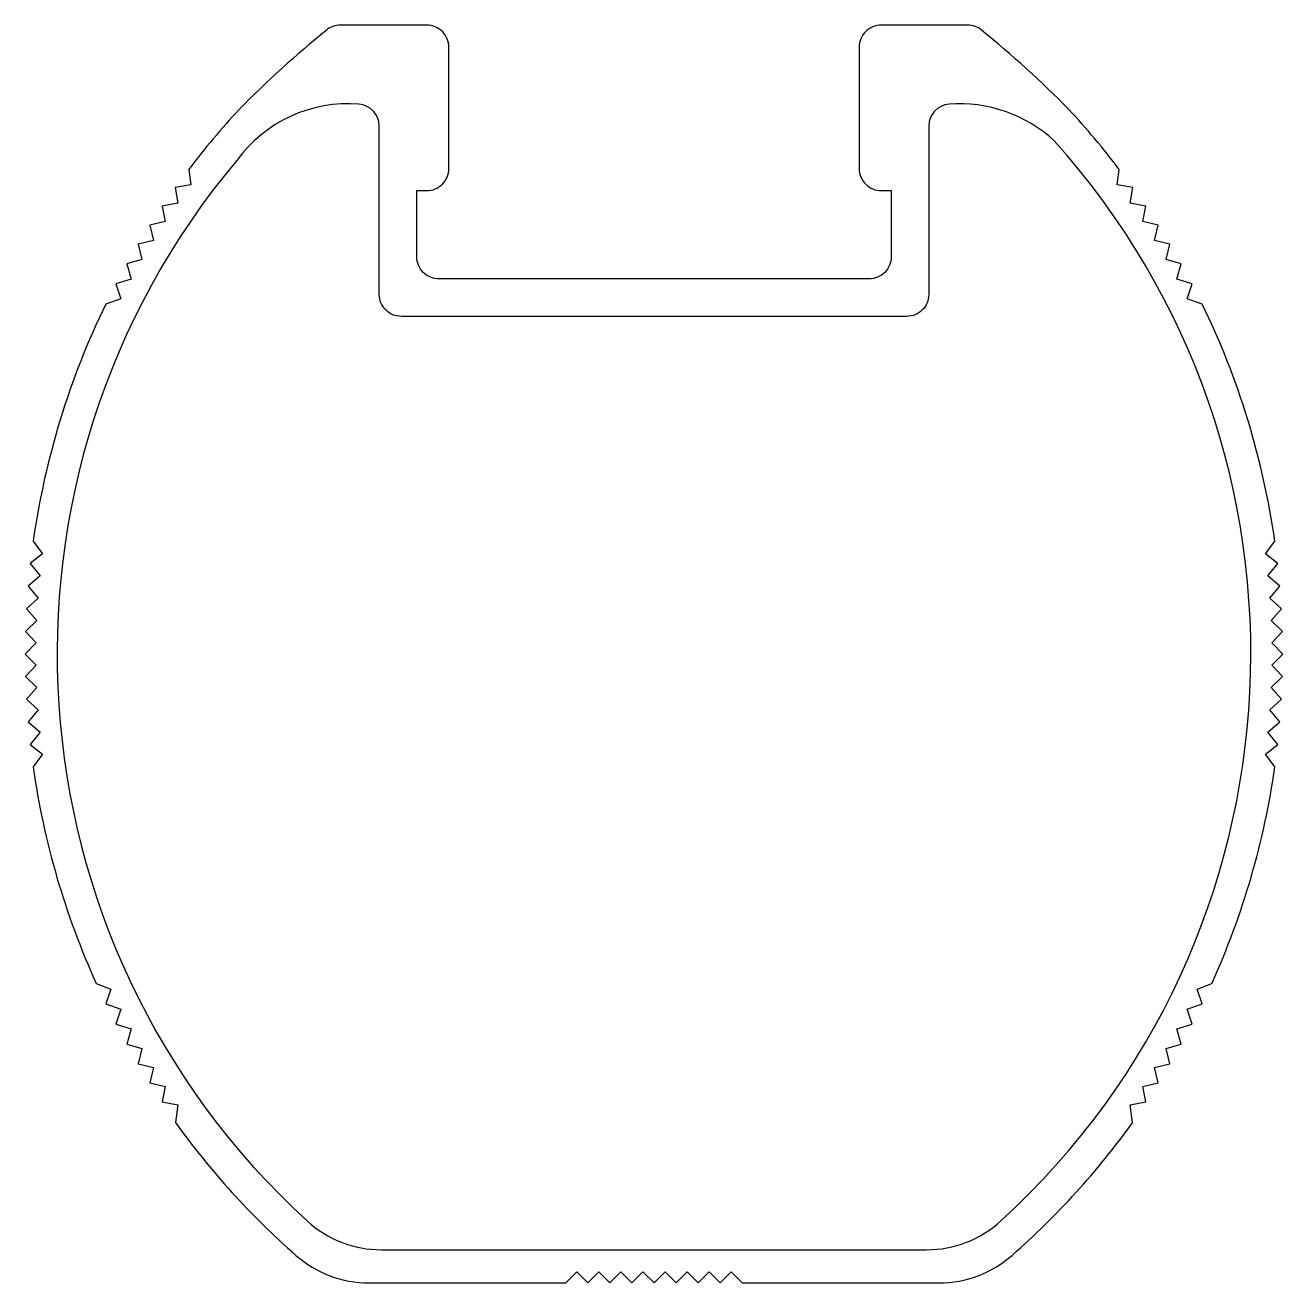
# Model space of a CAD drawing. Extents: x 221.3 to 278.3, y 214.9 to 271.9.
import ezdxf

# ---------------------------------------------------------------- set-up
doc = ezdxf.new("R2010")
doc.units = 0
doc.layers.add('ANA', color=220, linetype='CONTINUOUS')

msp = doc.modelspace()

# ---------------------------------------------------------------- linework, layer by layer
at = {"layer": 'ANA', "color": 0}
for points in [[(221.503, 247.466), (221.948, 246.906), (221.401, 246.445), (221.863, 245.898), (221.329, 245.421), (221.805, 244.888), (221.285, 244.396), (221.777, 243.876), (221.271, 243.37), (221.777, 242.865), (221.285, 242.345), (221.805, 241.853), (221.329, 241.32), (221.863, 240.843), (221.401, 240.296), (221.948, 239.835), (221.503, 239.275), (222.063, 238.83), (221.633, 238.258, 0.070875), (224.489, 228.439), (225.158, 228.186), (224.925, 227.51), (225.601, 227.277), (225.386, 226.594), (226.069, 226.38), (225.874, 225.692), (226.562, 225.497), (226.387, 224.803), (227.081, 224.628), (226.925, 223.929), (227.623, 223.774), (227.487, 223.071), (228.19, 222.936), (228.082, 222.132, 0.056134), (233.544, 216.116, 0.182364), (236.846, 214.87), (237.009, 214.87), (245.771, 214.87), (246.271, 215.37), (246.771, 214.87), (247.271, 215.37), (247.771, 214.87), (248.271, 215.37), (248.771, 214.87), (249.271, 215.37), (249.771, 214.87), (250.271, 215.37), (250.771, 214.87), (251.271, 215.37), (251.771, 214.87), (252.271, 215.37), (252.771, 214.87), (253.271, 215.37), (253.771, 214.87), (262.695, 214.87, 0.182364), (265.998, 216.116, 0.056041), (271.452, 222.121), (271.352, 222.936), (272.054, 223.071), (271.918, 223.774), (272.617, 223.929), (272.461, 224.628), (273.155, 224.803), (272.979, 225.497), (273.668, 225.692), (273.473, 226.38), (274.155, 226.594), (273.941, 227.277), (274.617, 227.51), (274.383, 228.186), (275.053, 228.439, 0.070875), (277.908, 238.258), (277.479, 238.83), (278.039, 239.275), (277.593, 239.835), (278.14, 240.296), (277.679, 240.843), (278.213, 241.32), (277.736, 241.853), (278.256, 242.345), (277.765, 242.865), (278.271, 243.37), (277.765, 243.876), (278.256, 244.396), (277.736, 244.888), (278.213, 245.421), (277.679, 245.898), (278.14, 246.445), (277.593, 246.906), (278.039, 247.466), (277.479, 247.911), (277.908, 248.483, 0.07799), (274.617, 259.231), (273.941, 259.464), (274.155, 260.147), (273.473, 260.361), (273.668, 261.049), (272.979, 261.244), (273.155, 261.938), (272.461, 262.113), (272.617, 262.812), (271.918, 262.967), (272.054, 263.67), (271.352, 263.805), (271.468, 264.511), (270.762, 264.627), (270.858, 265.336, 0.024496), (268.571, 268.051, 0.027378), (264.616, 271.646, 0.172436), (263.985, 271.87), (260.071, 271.87, 0.414214), (259.071, 270.87), (259.071, 265.37, 0.414214), (260.071, 264.37), (260.521, 264.37), (260.521, 261.37, -0.414214), (259.521, 260.37), (249.771, 260.37), (240.021, 260.37, -0.414214), (239.021, 261.37), (239.021, 264.37), (239.471, 264.37, 0.414214), (240.471, 265.37), (240.471, 270.87, 0.414214), (239.471, 271.87), (235.556, 271.87, 0.172436), (234.925, 271.646, 0.027378), (230.97, 268.051, 0.024496), (228.684, 265.336), (228.78, 264.627), (228.074, 264.511), (228.19, 263.805), (227.487, 263.67), (227.623, 262.967), (226.925, 262.812), (227.081, 262.113), (226.387, 261.938), (226.562, 261.244), (225.874, 261.049), (226.069, 260.361), (225.386, 260.147), (225.601, 259.464), (224.925, 259.231, 0.07799), (221.633, 248.483), (222.063, 247.911)], [(237.321, 267.292, 0.391338), (236.399, 268.289, 0.260583), (230.866, 265.744, 0.401962), (234.047, 217.679, 0.187222), (237.42, 216.37), (262.122, 216.37, 0.187222), (265.494, 217.679, 0.411802), (267.905, 266.631, 0.208665), (263.144, 268.288, 0.391964), (262.221, 267.291), (262.221, 259.67, -0.414214), (261.221, 258.67), (238.321, 258.67, -0.414214), (237.321, 259.67)]]:
    msp.add_lwpolyline(points, format="xyb", close=True, dxfattribs=at)

doc.saveas('drawing.dxf')
